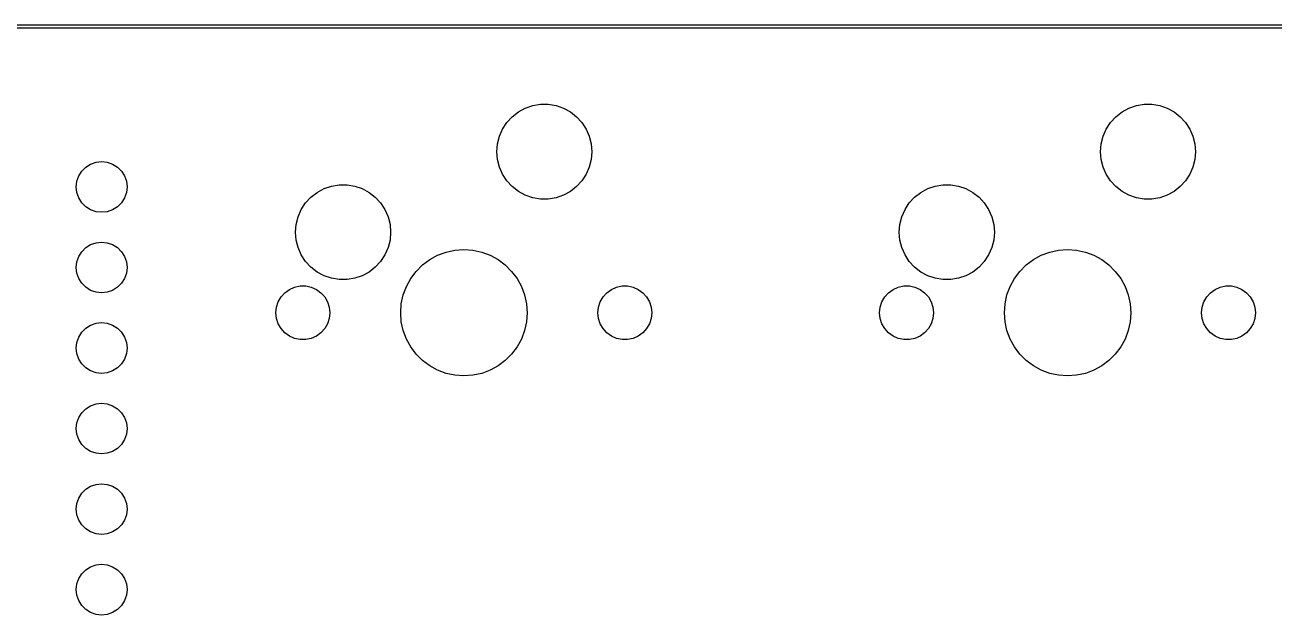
# Model space of a CAD drawing. Extents: x 3 to 1029, y 4 to 518.
# Drawn here: x 753.35 to 792.76, y 485.39 to 504 of the extents above; entities that cross this region are included whole.
import ezdxf

# ---------------------------------------------------------------- set-up
doc = ezdxf.new("R2010")
doc.units = 0
doc.layers.add('BLACK', color=7, linetype='CONTINUOUS')

msp = doc.modelspace()

# ---------------------------------------------------------------- linework, layer by layer
at = {"layer": 'BLACK', "color": 3, "linetype": 'CONTINUOUS'}
for p, q in [((717.308908, 503.998782), (1026.633408, 503.998782)), ((1026.633408, 503.898782), (717.308908, 503.898782)), ((768.916008, 501.259582), (769.133908, 501.377482)), ((769.133908, 501.377482), (769.368208, 501.457882)), ((769.368208, 501.457882), (769.612508, 501.498682)), ((769.612508, 501.498682), (769.860308, 501.498682)), ((769.860308, 501.498682), (770.104608, 501.457882)), ((770.104608, 501.457882), (770.338908, 501.377482)), ((770.338908, 501.377482), (770.556808, 501.259582)), ((787.966008, 501.259582), (788.183908, 501.377482)), ((788.183908, 501.377482), (788.418208, 501.457882)), ((788.418208, 501.457882), (788.662508, 501.498682)), ((788.662508, 501.498682), (788.910308, 501.498682)), ((788.910308, 501.498682), (789.154608, 501.457882)), ((789.154608, 501.457882), (789.388908, 501.377482)), ((789.388908, 501.377482), (789.606808, 501.259582)), ((768.552708, 500.925082), (768.720508, 501.107382)), ((768.720508, 501.107382), (768.916008, 501.259582)), ((770.556808, 501.259582), (770.752308, 501.107382)), ((770.752308, 501.107382), (770.920108, 500.925082)), ((787.602708, 500.925082), (787.770508, 501.107382)), ((787.770508, 501.107382), (787.966008, 501.259582)), ((789.606808, 501.259582), (789.802308, 501.107382)), ((789.802308, 501.107382), (789.970108, 500.925082)), ((768.317708, 500.490782), (768.417208, 500.717682)), ((768.417208, 500.717682), (768.552708, 500.925082)), ((770.920108, 500.925082), (771.055608, 500.717682)), ((771.055608, 500.717682), (771.155108, 500.490782)), ((787.367708, 500.490782), (787.467208, 500.717682)), ((787.467208, 500.717682), (787.602708, 500.925082)), ((789.970108, 500.925082), (790.105608, 500.717682)), ((790.105608, 500.717682), (790.205108, 500.490782)), ((768.236408, 500.003782), (768.256908, 500.250682)), ((768.256908, 500.250682), (768.317708, 500.490782)), ((771.155108, 500.490782), (771.215908, 500.250682)), ((771.215908, 500.250682), (771.236408, 500.003782)), ((787.286408, 500.003782), (787.306908, 500.250682)), ((787.306908, 500.250682), (787.367708, 500.490782)), ((790.205108, 500.490782), (790.265908, 500.250682)), ((790.265908, 500.250682), (790.286408, 500.003782)), ((768.256908, 499.756882), (768.236408, 500.003782)), ((771.236408, 500.003782), (771.215908, 499.756882)), ((787.306908, 499.756882), (787.286408, 500.003782)), ((790.286408, 500.003782), (790.265908, 499.756882)), ((755.140908, 499.390082), (755.267608, 499.516782)), ((755.267608, 499.516782), (755.419308, 499.612082)), ((755.419308, 499.612082), (755.588408, 499.671182)), ((755.588408, 499.671182), (755.766408, 499.691282)), ((755.766408, 499.691282), (755.944408, 499.671182)), ((755.944408, 499.671182), (756.113508, 499.612082)), ((756.113508, 499.612082), (756.265208, 499.516782)), ((756.265208, 499.516782), (756.391908, 499.390082)), ((768.317708, 499.516782), (768.256908, 499.756882)), ((768.417208, 499.289882), (768.317708, 499.516782)), ((771.155108, 499.516782), (771.055608, 499.289882)), ((771.215908, 499.756882), (771.155108, 499.516782)), ((787.367708, 499.516782), (787.306908, 499.756882)), ((787.467208, 499.289882), (787.367708, 499.516782)), ((790.205108, 499.516782), (790.105608, 499.289882)), ((790.265908, 499.756882), (790.205108, 499.516782)), ((754.966408, 498.891282), (754.986508, 499.069282)), ((754.986508, 499.069282), (755.045608, 499.238382)), ((755.045608, 499.238382), (755.140908, 499.390082)), ((756.391908, 499.390082), (756.487208, 499.238382)), ((756.487208, 499.238382), (756.546308, 499.069282)), ((756.546308, 499.069282), (756.566408, 498.891282)), ((768.552708, 499.082482), (768.417208, 499.289882)), ((768.720508, 498.900182), (768.552708, 499.082482)), ((770.920108, 499.082482), (770.752308, 498.900182)), ((771.055608, 499.289882), (770.920108, 499.082482)), ((787.602708, 499.082482), (787.467208, 499.289882)), ((787.770508, 498.900182), (787.602708, 499.082482)), ((789.970108, 499.082482), (789.802308, 498.900182)), ((790.105608, 499.289882), (789.970108, 499.082482)), ((754.986508, 498.713282), (754.966408, 498.891282)), ((755.045608, 498.544182), (754.986508, 498.713282)), ((756.546308, 498.713282), (756.487208, 498.544182)), ((756.566408, 498.891282), (756.546308, 498.713282)), ((762.370508, 498.567382), (762.566008, 498.719582)), ((762.566008, 498.719582), (762.783908, 498.837482)), ((762.783908, 498.837482), (763.018208, 498.917882)), ((763.018208, 498.917882), (763.262508, 498.958682)), ((763.262508, 498.958682), (763.510308, 498.958682)), ((763.510308, 498.958682), (763.754608, 498.917882)), ((763.754608, 498.917882), (763.988908, 498.837482)), ((763.988908, 498.837482), (764.206808, 498.719582)), ((764.206808, 498.719582), (764.402308, 498.567382)), ((768.916008, 498.748082), (768.720508, 498.900182)), ((769.133908, 498.630082), (768.916008, 498.748082)), ((769.368208, 498.549682), (769.133908, 498.630082)), ((770.338908, 498.630082), (770.104608, 498.549682)), ((770.556808, 498.748082), (770.338908, 498.630082)), ((770.752308, 498.900182), (770.556808, 498.748082)), ((781.420508, 498.567382), (781.616008, 498.719582)), ((781.616008, 498.719582), (781.833908, 498.837482)), ((781.833908, 498.837482), (782.068208, 498.917882)), ((782.068208, 498.917882), (782.312508, 498.958682)), ((782.312508, 498.958682), (782.560308, 498.958682)), ((782.560308, 498.958682), (782.804608, 498.917882)), ((782.804608, 498.917882), (783.038908, 498.837482)), ((783.038908, 498.837482), (783.256808, 498.719582)), ((783.256808, 498.719582), (783.452308, 498.567382)), ((787.966008, 498.748082), (787.770508, 498.900182)), ((788.183908, 498.630082), (787.966008, 498.748082)), ((788.418208, 498.549682), (788.183908, 498.630082)), ((789.388908, 498.630082), (789.154608, 498.549682)), ((789.606808, 498.748082), (789.388908, 498.630082)), ((789.802308, 498.900182), (789.606808, 498.748082)), ((755.140908, 498.392482), (755.045608, 498.544182)), ((755.267608, 498.265782), (755.140908, 498.392482)), ((755.419308, 498.170482), (755.267608, 498.265782)), ((756.265208, 498.265782), (756.113508, 498.170482)), ((756.391908, 498.392482), (756.265208, 498.265782)), ((756.487208, 498.544182), (756.391908, 498.392482)), ((762.067208, 498.177682), (762.202708, 498.385082)), ((762.202708, 498.385082), (762.370508, 498.567382)), ((764.402308, 498.567382), (764.570108, 498.385082)), ((764.570108, 498.385082), (764.705608, 498.177682)), ((769.612508, 498.508882), (769.368208, 498.549682)), ((769.860308, 498.508882), (769.612508, 498.508882)), ((770.104608, 498.549682), (769.860308, 498.508882)), ((781.117208, 498.177682), (781.252708, 498.385082)), ((781.252708, 498.385082), (781.420508, 498.567382)), ((783.452308, 498.567382), (783.620108, 498.385082)), ((783.620108, 498.385082), (783.755608, 498.177682)), ((788.662508, 498.508882), (788.418208, 498.549682)), ((788.910308, 498.508882), (788.662508, 498.508882)), ((789.154608, 498.549682), (788.910308, 498.508882)), ((755.588408, 498.111382), (755.419308, 498.170482)), ((755.766408, 498.091282), (755.588408, 498.111382)), ((755.944408, 498.111382), (755.766408, 498.091282)), ((756.113508, 498.170482), (755.944408, 498.111382)), ((761.906908, 497.710682), (761.967708, 497.950782)), ((761.967708, 497.950782), (762.067208, 498.177682)), ((764.705608, 498.177682), (764.805108, 497.950782)), ((764.805108, 497.950782), (764.865908, 497.710682)), ((780.956908, 497.710682), (781.017708, 497.950782)), ((781.017708, 497.950782), (781.117208, 498.177682)), ((783.755608, 498.177682), (783.855108, 497.950782)), ((783.855108, 497.950782), (783.915908, 497.710682)), ((761.886408, 497.463782), (761.906908, 497.710682)), ((761.906908, 497.216882), (761.886408, 497.463782)), ((764.865908, 497.710682), (764.886408, 497.463782)), ((764.886408, 497.463782), (764.865908, 497.216882)), ((780.936408, 497.463782), (780.956908, 497.710682)), ((780.956908, 497.216882), (780.936408, 497.463782)), ((783.915908, 497.710682), (783.936408, 497.463782)), ((783.936408, 497.463782), (783.915908, 497.216882)), ((755.267608, 496.976782), (755.419308, 497.072082)), ((755.419308, 497.072082), (755.588408, 497.131182)), ((755.588408, 497.131182), (755.766408, 497.151282)), ((755.766408, 497.151282), (755.944408, 497.131182)), ((755.944408, 497.131182), (756.113508, 497.072082)), ((756.113508, 497.072082), (756.265208, 496.976782)), ((761.967708, 496.976782), (761.906908, 497.216882)), ((764.865908, 497.216882), (764.805108, 496.976782)), ((781.017708, 496.976782), (780.956908, 497.216882)), ((783.915908, 497.216882), (783.855108, 496.976782)), ((754.986508, 496.529282), (755.045608, 496.698382)), ((755.045608, 496.698382), (755.140908, 496.850082)), ((755.140908, 496.850082), (755.267608, 496.976782)), ((756.265208, 496.976782), (756.391908, 496.850082)), ((756.391908, 496.850082), (756.487208, 496.698382)), ((756.487208, 496.698382), (756.546308, 496.529282)), ((762.067208, 496.749882), (761.967708, 496.976782)), ((762.202708, 496.542482), (762.067208, 496.749882)), ((764.705608, 496.749882), (764.570108, 496.542482)), ((764.805108, 496.976782), (764.705608, 496.749882)), ((766.118408, 496.601182), (766.368108, 496.737482)), ((766.368108, 496.737482), (766.634708, 496.836882)), ((766.634708, 496.836882), (766.912608, 496.897382)), ((766.912608, 496.897382), (767.196408, 496.917682)), ((767.196408, 496.917682), (767.480208, 496.897382)), ((767.480208, 496.897382), (767.758108, 496.836882)), ((767.758108, 496.836882), (768.024708, 496.737482)), ((768.024708, 496.737482), (768.274408, 496.601182)), ((781.117208, 496.749882), (781.017708, 496.976782)), ((781.252708, 496.542482), (781.117208, 496.749882)), ((783.755608, 496.749882), (783.620108, 496.542482)), ((783.855108, 496.976782), (783.755608, 496.749882)), ((785.168408, 496.601182), (785.418108, 496.737482)), ((785.418108, 496.737482), (785.684708, 496.836882)), ((785.684708, 496.836882), (785.962608, 496.897382)), ((785.962608, 496.897382), (786.246408, 496.917682)), ((786.246408, 496.917682), (786.530208, 496.897382)), ((786.530208, 496.897382), (786.808108, 496.836882)), ((786.808108, 496.836882), (787.074708, 496.737482)), ((787.074708, 496.737482), (787.324408, 496.601182)), ((754.966408, 496.351282), (754.986508, 496.529282)), ((754.986508, 496.173282), (754.966408, 496.351282)), ((756.546308, 496.529282), (756.566408, 496.351282)), ((756.566408, 496.351282), (756.546308, 496.173282)), ((762.370508, 496.360182), (762.202708, 496.542482)), ((762.566008, 496.207982), (762.370508, 496.360182)), ((764.402308, 496.360182), (764.206808, 496.207982)), ((764.570108, 496.542482), (764.402308, 496.360182)), ((765.689508, 496.229482), (765.890708, 496.430682)), ((765.890708, 496.430682), (766.118408, 496.601182)), ((768.274408, 496.601182), (768.502108, 496.430682)), ((768.502108, 496.430682), (768.703308, 496.229482)), ((781.420508, 496.360182), (781.252708, 496.542482)), ((781.616008, 496.207982), (781.420508, 496.360182)), ((783.452308, 496.360182), (783.256808, 496.207982)), ((783.620108, 496.542482), (783.452308, 496.360182)), ((784.739508, 496.229482), (784.940708, 496.430682)), ((784.940708, 496.430682), (785.168408, 496.601182)), ((787.324408, 496.601182), (787.552108, 496.430682)), ((787.552108, 496.430682), (787.753308, 496.229482)), ((755.045608, 496.004182), (754.986508, 496.173282)), ((755.140908, 495.852482), (755.045608, 496.004182)), ((755.267608, 495.725782), (755.140908, 495.852482)), ((756.391908, 495.852482), (756.265208, 495.725782)), ((756.487208, 496.004182), (756.391908, 495.852482)), ((756.546308, 496.173282), (756.487208, 496.004182)), ((762.783908, 496.090082), (762.566008, 496.207982)), ((763.018208, 496.009682), (762.783908, 496.090082)), ((763.262508, 495.968882), (763.018208, 496.009682)), ((763.510308, 495.968882), (763.262508, 495.968882)), ((763.754608, 496.009682), (763.510308, 495.968882)), ((763.988908, 496.090082), (763.754608, 496.009682)), ((764.206808, 496.207982), (763.988908, 496.090082)), ((765.382708, 495.752082), (765.519008, 496.001782)), ((765.519008, 496.001782), (765.689508, 496.229482)), ((768.703308, 496.229482), (768.873808, 496.001782)), ((768.873808, 496.001782), (769.010108, 495.752082)), ((781.833908, 496.090082), (781.616008, 496.207982)), ((782.068208, 496.009682), (781.833908, 496.090082)), ((782.312508, 495.968882), (782.068208, 496.009682)), ((782.560308, 495.968882), (782.312508, 495.968882)), ((782.804608, 496.009682), (782.560308, 495.968882)), ((783.038908, 496.090082), (782.804608, 496.009682)), ((783.256808, 496.207982), (783.038908, 496.090082)), ((784.432708, 495.752082), (784.569008, 496.001782)), ((784.569008, 496.001782), (784.739508, 496.229482)), ((787.753308, 496.229482), (787.923808, 496.001782)), ((787.923808, 496.001782), (788.060108, 495.752082)), ((755.419308, 495.630482), (755.267608, 495.725782)), ((755.588408, 495.571382), (755.419308, 495.630482)), ((755.766408, 495.551282), (755.588408, 495.571382)), ((755.944408, 495.571382), (755.766408, 495.551282)), ((756.113508, 495.630482), (755.944408, 495.571382)), ((756.265208, 495.725782), (756.113508, 495.630482)), ((761.428008, 495.423882), (761.547008, 495.556082)), ((761.547008, 495.556082), (761.690908, 495.660682)), ((761.690908, 495.660682), (761.853508, 495.733082)), ((761.853508, 495.733082), (762.027508, 495.769982)), ((762.027508, 495.769982), (762.205308, 495.769982)), ((762.205308, 495.769982), (762.379308, 495.733082)), ((762.379308, 495.733082), (762.541908, 495.660682)), ((762.541908, 495.660682), (762.685808, 495.556082)), ((762.685808, 495.556082), (762.804808, 495.423882)), ((765.222808, 495.207582), (765.283308, 495.485482)), ((765.283308, 495.485482), (765.382708, 495.752082)), ((769.010108, 495.752082), (769.109508, 495.485482)), ((769.109508, 495.485482), (769.170008, 495.207582)), ((771.588008, 495.423882), (771.707008, 495.556082)), ((771.707008, 495.556082), (771.851008, 495.660682)), ((771.851008, 495.660682), (772.013508, 495.733082)), ((772.013508, 495.733082), (772.187508, 495.769982)), ((772.187508, 495.769982), (772.365308, 495.769982)), ((772.365308, 495.769982), (772.539308, 495.733082)), ((772.539308, 495.733082), (772.701808, 495.660682)), ((772.701808, 495.660682), (772.845808, 495.556082)), ((772.845808, 495.556082), (772.964808, 495.423882)), ((780.478008, 495.423882), (780.597008, 495.556082)), ((780.597008, 495.556082), (780.740908, 495.660682)), ((780.740908, 495.660682), (780.903508, 495.733082)), ((780.903508, 495.733082), (781.077508, 495.769982)), ((781.077508, 495.769982), (781.255308, 495.769982)), ((781.255308, 495.769982), (781.429308, 495.733082)), ((781.429308, 495.733082), (781.591808, 495.660682)), ((781.591808, 495.660682), (781.735808, 495.556082)), ((781.735808, 495.556082), (781.854808, 495.423882)), ((784.272808, 495.207582), (784.333308, 495.485482)), ((784.333308, 495.485482), (784.432708, 495.752082)), ((788.060108, 495.752082), (788.159508, 495.485482)), ((788.159508, 495.485482), (788.220008, 495.207582)), ((790.638008, 495.423882), (790.757008, 495.556082)), ((790.757008, 495.556082), (790.901008, 495.660682)), ((790.901008, 495.660682), (791.063408, 495.733082)), ((791.063408, 495.733082), (791.237408, 495.769982)), ((791.237408, 495.769982), (791.415408, 495.769982)), ((791.415408, 495.769982), (791.589408, 495.733082)), ((791.589408, 495.733082), (791.751408, 495.660682)), ((791.751408, 495.660682), (791.895408, 495.556082)), ((791.895408, 495.556082), (792.014408, 495.423882)), ((761.265508, 494.923782), (761.284108, 495.100682)), ((761.284108, 495.100682), (761.339108, 495.269882)), ((761.339108, 495.269882), (761.428008, 495.423882)), ((762.804808, 495.423882), (762.893708, 495.269882)), ((762.893708, 495.269882), (762.948708, 495.100682)), ((762.948708, 495.100682), (762.967308, 494.923782)), ((765.202508, 494.923782), (765.222808, 495.207582)), ((769.170008, 495.207582), (769.190308, 494.923782)), ((771.425508, 494.923782), (771.444108, 495.100682)), ((771.444108, 495.100682), (771.499108, 495.269882)), ((771.499108, 495.269882), (771.588008, 495.423882)), ((772.964808, 495.423882), (773.053708, 495.269882)), ((773.053708, 495.269882), (773.108708, 495.100682)), ((773.108708, 495.100682), (773.127308, 494.923782)), ((780.315508, 494.923782), (780.334108, 495.100682)), ((780.334108, 495.100682), (780.389108, 495.269882)), ((780.389108, 495.269882), (780.478008, 495.423882)), ((781.854808, 495.423882), (781.943708, 495.269882)), ((781.943708, 495.269882), (781.998708, 495.100682)), ((781.998708, 495.100682), (782.017308, 494.923782)), ((784.252508, 494.923782), (784.272808, 495.207582)), ((788.220008, 495.207582), (788.240308, 494.923782)), ((790.475508, 494.923782), (790.494108, 495.100682)), ((790.494108, 495.100682), (790.549108, 495.269882)), ((790.549108, 495.269882), (790.638008, 495.423882)), ((792.014408, 495.423882), (792.103408, 495.269882)), ((792.103408, 495.269882), (792.158408, 495.100682)), ((792.158408, 495.100682), (792.177408, 494.923782)), ((761.284108, 494.746882), (761.265508, 494.923782)), ((761.339108, 494.577682), (761.284108, 494.746882)), ((762.948708, 494.746882), (762.893708, 494.577682)), ((762.967308, 494.923782), (762.948708, 494.746882)), ((765.222808, 494.639982), (765.202508, 494.923782)), ((769.190308, 494.923782), (769.170008, 494.639982)), ((771.444108, 494.746882), (771.425508, 494.923782)), ((771.499108, 494.577682), (771.444108, 494.746882)), ((773.108708, 494.746882), (773.053708, 494.577682)), ((773.127308, 494.923782), (773.108708, 494.746882)), ((780.334108, 494.746882), (780.315508, 494.923782)), ((780.389108, 494.577682), (780.334108, 494.746882)), ((781.998708, 494.746882), (781.943708, 494.577682)), ((782.017308, 494.923782), (781.998708, 494.746882)), ((784.272808, 494.639982), (784.252508, 494.923782)), ((788.240308, 494.923782), (788.220008, 494.639982)), ((790.494108, 494.746882), (790.475508, 494.923782)), ((790.549108, 494.577682), (790.494108, 494.746882)), ((792.158408, 494.746882), (792.103408, 494.577682)), ((792.177408, 494.923782), (792.158408, 494.746882)), ((755.045608, 494.158382), (755.140908, 494.310082)), ((755.140908, 494.310082), (755.267608, 494.436782)), ((755.267608, 494.436782), (755.419308, 494.532082)), ((755.419308, 494.532082), (755.588408, 494.591182)), ((755.588408, 494.591182), (755.766408, 494.611282)), ((755.766408, 494.611282), (755.944408, 494.591182)), ((755.944408, 494.591182), (756.113508, 494.532082)), ((756.113508, 494.532082), (756.265208, 494.436782)), ((756.265208, 494.436782), (756.391908, 494.310082)), ((756.391908, 494.310082), (756.487208, 494.158382)), ((761.428008, 494.423682), (761.339108, 494.577682)), ((761.547008, 494.291482), (761.428008, 494.423682)), ((761.690908, 494.186882), (761.547008, 494.291482)), ((762.685808, 494.291482), (762.541908, 494.186882)), ((762.804808, 494.423682), (762.685808, 494.291482)), ((762.893708, 494.577682), (762.804808, 494.423682)), ((765.283308, 494.362082), (765.222808, 494.639982)), ((765.382708, 494.095482), (765.283308, 494.362082)), ((769.109508, 494.362082), (769.010108, 494.095482)), ((769.170008, 494.639982), (769.109508, 494.362082)), ((771.588008, 494.423682), (771.499108, 494.577682)), ((771.707008, 494.291482), (771.588008, 494.423682)), ((771.851008, 494.186882), (771.707008, 494.291482)), ((772.845808, 494.291482), (772.701808, 494.186882)), ((772.964808, 494.423682), (772.845808, 494.291482)), ((773.053708, 494.577682), (772.964808, 494.423682)), ((780.478008, 494.423682), (780.389108, 494.577682)), ((780.597008, 494.291482), (780.478008, 494.423682)), ((780.740908, 494.186882), (780.597008, 494.291482)), ((781.735808, 494.291482), (781.591808, 494.186882)), ((781.854808, 494.423682), (781.735808, 494.291482)), ((781.943708, 494.577682), (781.854808, 494.423682)), ((784.333308, 494.362082), (784.272808, 494.639982)), ((784.432708, 494.095482), (784.333308, 494.362082)), ((788.159508, 494.362082), (788.060108, 494.095482)), ((788.220008, 494.639982), (788.159508, 494.362082)), ((790.638008, 494.423682), (790.549108, 494.577682)), ((790.757008, 494.291482), (790.638008, 494.423682)), ((790.901008, 494.186882), (790.757008, 494.291482)), ((791.895408, 494.291482), (791.751408, 494.186882)), ((792.014408, 494.423682), (791.895408, 494.291482)), ((792.103408, 494.577682), (792.014408, 494.423682)), ((754.966408, 493.811282), (754.986508, 493.989282)), ((754.986508, 493.989282), (755.045608, 494.158382)), ((756.487208, 494.158382), (756.546308, 493.989282)), ((756.546308, 493.989282), (756.566408, 493.811282)), ((761.853508, 494.114482), (761.690908, 494.186882)), ((762.027508, 494.077582), (761.853508, 494.114482)), ((762.205308, 494.077582), (762.027508, 494.077582)), ((762.379308, 494.114482), (762.205308, 494.077582)), ((762.541908, 494.186882), (762.379308, 494.114482)), ((765.519008, 493.845782), (765.382708, 494.095482)), ((769.010108, 494.095482), (768.873808, 493.845782)), ((772.013508, 494.114482), (771.851008, 494.186882)), ((772.187508, 494.077582), (772.013508, 494.114482)), ((772.365308, 494.077582), (772.187508, 494.077582)), ((772.539308, 494.114482), (772.365308, 494.077582)), ((772.701808, 494.186882), (772.539308, 494.114482)), ((780.903508, 494.114482), (780.740908, 494.186882)), ((781.077508, 494.077582), (780.903508, 494.114482)), ((781.255308, 494.077582), (781.077508, 494.077582)), ((781.429308, 494.114482), (781.255308, 494.077582)), ((781.591808, 494.186882), (781.429308, 494.114482)), ((784.569008, 493.845782), (784.432708, 494.095482)), ((788.060108, 494.095482), (787.923808, 493.845782)), ((791.063408, 494.114482), (790.901008, 494.186882)), ((791.237408, 494.077582), (791.063408, 494.114482)), ((791.415408, 494.077582), (791.237408, 494.077582)), ((791.589408, 494.114482), (791.415408, 494.077582)), ((791.751408, 494.186882), (791.589408, 494.114482)), ((754.986508, 493.633282), (754.966408, 493.811282)), ((755.045608, 493.464182), (754.986508, 493.633282)), ((756.546308, 493.633282), (756.487208, 493.464182)), ((756.566408, 493.811282), (756.546308, 493.633282)), ((765.689508, 493.618082), (765.519008, 493.845782)), ((765.890708, 493.416882), (765.689508, 493.618082)), ((768.703308, 493.618082), (768.502108, 493.416882)), ((768.873808, 493.845782), (768.703308, 493.618082)), ((784.739508, 493.618082), (784.569008, 493.845782)), ((784.940708, 493.416882), (784.739508, 493.618082)), ((787.753308, 493.618082), (787.552108, 493.416882)), ((787.923808, 493.845782), (787.753308, 493.618082)), ((755.140908, 493.312482), (755.045608, 493.464182)), ((755.267608, 493.185782), (755.140908, 493.312482)), ((755.419308, 493.090482), (755.267608, 493.185782)), ((755.588408, 493.031382), (755.419308, 493.090482)), ((756.113508, 493.090482), (755.944408, 493.031382)), ((756.265208, 493.185782), (756.113508, 493.090482)), ((756.391908, 493.312482), (756.265208, 493.185782)), ((756.487208, 493.464182), (756.391908, 493.312482)), ((766.118408, 493.246382), (765.890708, 493.416882)), ((766.368108, 493.110082), (766.118408, 493.246382)), ((766.634708, 493.010682), (766.368108, 493.110082)), ((768.024708, 493.110082), (767.758108, 493.010682)), ((768.274408, 493.246382), (768.024708, 493.110082)), ((768.502108, 493.416882), (768.274408, 493.246382)), ((785.168408, 493.246382), (784.940708, 493.416882)), ((785.418108, 493.110082), (785.168408, 493.246382)), ((785.684708, 493.010682), (785.418108, 493.110082)), ((787.074708, 493.110082), (786.808108, 493.010682)), ((787.324408, 493.246382), (787.074708, 493.110082)), ((787.552108, 493.416882), (787.324408, 493.246382)), ((755.766408, 493.011282), (755.588408, 493.031382)), ((755.944408, 493.031382), (755.766408, 493.011282)), ((766.912608, 492.950182), (766.634708, 493.010682)), ((767.196408, 492.929882), (766.912608, 492.950182)), ((767.480208, 492.950182), (767.196408, 492.929882)), ((767.758108, 493.010682), (767.480208, 492.950182)), ((785.962608, 492.950182), (785.684708, 493.010682)), ((786.246408, 492.929882), (785.962608, 492.950182)), ((786.530208, 492.950182), (786.246408, 492.929882)), ((786.808108, 493.010682), (786.530208, 492.950182)), ((755.267608, 491.896782), (755.419308, 491.992082)), ((755.419308, 491.992082), (755.588408, 492.051182)), ((755.588408, 492.051182), (755.766408, 492.071282)), ((755.766408, 492.071282), (755.944408, 492.051182)), ((755.944408, 492.051182), (756.113508, 491.992082)), ((756.113508, 491.992082), (756.265208, 491.896782)), ((754.986508, 491.449282), (755.045608, 491.618382)), ((755.045608, 491.618382), (755.140908, 491.770082)), ((755.140908, 491.770082), (755.267608, 491.896782)), ((756.265208, 491.896782), (756.391908, 491.770082)), ((756.391908, 491.770082), (756.487208, 491.618382)), ((756.487208, 491.618382), (756.546308, 491.449282)), ((754.966408, 491.271282), (754.986508, 491.449282)), ((754.986508, 491.093282), (754.966408, 491.271282)), ((756.546308, 491.449282), (756.566408, 491.271282)), ((756.566408, 491.271282), (756.546308, 491.093282)), ((755.045608, 490.924182), (754.986508, 491.093282)), ((755.140908, 490.772482), (755.045608, 490.924182)), ((755.267608, 490.645782), (755.140908, 490.772482)), ((756.391908, 490.772482), (756.265208, 490.645782)), ((756.487208, 490.924182), (756.391908, 490.772482)), ((756.546308, 491.093282), (756.487208, 490.924182)), ((755.419308, 490.550482), (755.267608, 490.645782)), ((755.588408, 490.491382), (755.419308, 490.550482)), ((755.766408, 490.471282), (755.588408, 490.491382)), ((755.944408, 490.491382), (755.766408, 490.471282)), ((756.113508, 490.550482), (755.944408, 490.491382)), ((756.265208, 490.645782), (756.113508, 490.550482)), ((755.045608, 489.078382), (755.140908, 489.230082)), ((755.140908, 489.230082), (755.267608, 489.356782)), ((755.267608, 489.356782), (755.419308, 489.452082)), ((755.419308, 489.452082), (755.588408, 489.511182)), ((755.588408, 489.511182), (755.766408, 489.531282)), ((755.766408, 489.531282), (755.944408, 489.511182)), ((755.944408, 489.511182), (756.113508, 489.452082)), ((756.113508, 489.452082), (756.265208, 489.356782)), ((756.265208, 489.356782), (756.391908, 489.230082)), ((756.391908, 489.230082), (756.487208, 489.078382)), ((754.966408, 488.731282), (754.986508, 488.909282)), ((754.986508, 488.909282), (755.045608, 489.078382)), ((756.487208, 489.078382), (756.546308, 488.909282)), ((756.546308, 488.909282), (756.566408, 488.731282)), ((754.986508, 488.553282), (754.966408, 488.731282)), ((755.045608, 488.384182), (754.986508, 488.553282)), ((755.140908, 488.232482), (755.045608, 488.384182)), ((756.487208, 488.384182), (756.391908, 488.232482)), ((756.546308, 488.553282), (756.487208, 488.384182)), ((756.566408, 488.731282), (756.546308, 488.553282)), ((755.267608, 488.105782), (755.140908, 488.232482)), ((755.419308, 488.010482), (755.267608, 488.105782)), ((755.588408, 487.951382), (755.419308, 488.010482)), ((756.113508, 488.010482), (755.944408, 487.951382)), ((756.265208, 488.105782), (756.113508, 488.010482)), ((756.391908, 488.232482), (756.265208, 488.105782)), ((755.766408, 487.931282), (755.588408, 487.951382)), ((755.944408, 487.951382), (755.766408, 487.931282)), ((755.140908, 486.690082), (755.267608, 486.816782)), ((755.267608, 486.816782), (755.419308, 486.912082)), ((755.419308, 486.912082), (755.588408, 486.971182)), ((755.588408, 486.971182), (755.766408, 486.991282)), ((755.766408, 486.991282), (755.944408, 486.971182)), ((755.944408, 486.971182), (756.113508, 486.912082)), ((756.113508, 486.912082), (756.265208, 486.816782)), ((756.265208, 486.816782), (756.391908, 486.690082)), ((754.986508, 486.369282), (755.045608, 486.538382)), ((755.045608, 486.538382), (755.140908, 486.690082)), ((756.391908, 486.690082), (756.487208, 486.538382)), ((756.487208, 486.538382), (756.546308, 486.369282)), ((754.966408, 486.191282), (754.986508, 486.369282)), ((754.986508, 486.013282), (754.966408, 486.191282)), ((755.045608, 485.844182), (754.986508, 486.013282)), ((756.546308, 486.013282), (756.487208, 485.844182)), ((756.546308, 486.369282), (756.566408, 486.191282)), ((756.566408, 486.191282), (756.546308, 486.013282)), ((755.140908, 485.692482), (755.045608, 485.844182)), ((755.267608, 485.565782), (755.140908, 485.692482)), ((756.391908, 485.692482), (756.265208, 485.565782)), ((756.487208, 485.844182), (756.391908, 485.692482)), ((755.419308, 485.470482), (755.267608, 485.565782)), ((755.588408, 485.411382), (755.419308, 485.470482)), ((755.766408, 485.391282), (755.588408, 485.411382)), ((755.944408, 485.411382), (755.766408, 485.391282)), ((756.113508, 485.470482), (755.944408, 485.411382)), ((756.265208, 485.565782), (756.113508, 485.470482))]:
    msp.add_line(p, q, dxfattribs=at)

doc.saveas('drawing.dxf')
